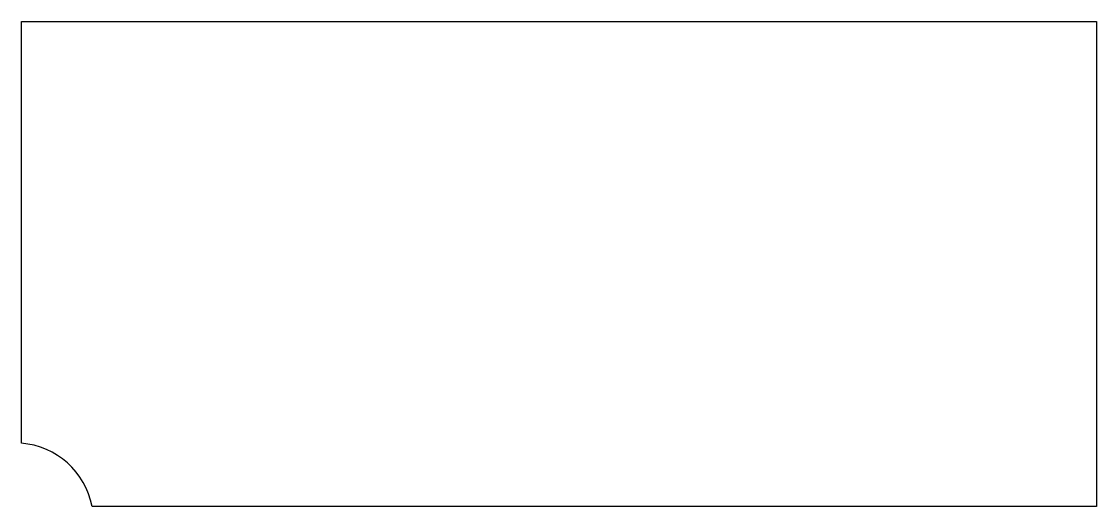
# Model space of a CAD drawing. Header units: millimetres. Extents: x -38.7 to 12.1, y -66.1 to -43.2.
import ezdxf

# ---------------------------------------------------------------- set-up
doc = ezdxf.new("R2010")
doc.units = ezdxf.units.MM
doc.layers.get('0').update_dxf_attribs({"linetype": 'CONTINUOUS'})

msp = doc.modelspace()

# ---------------------------------------------------------------- linework, layer by layer
msp.add_lwpolyline([(-35.342, -66.146, 0.33675), (-38.675, -63.158), (-38.675, -43.246), (12.125, -43.246), (12.125, -66.146)], format="xyb", close=True)
msp.add_lwpolyline([(-35.342, -66.146, 0.33675), (-38.675, -63.158), (-38.675, -43.246), (12.125, -43.246), (12.125, -66.146)], format="xyb", close=True)

doc.saveas('drawing.dxf')
